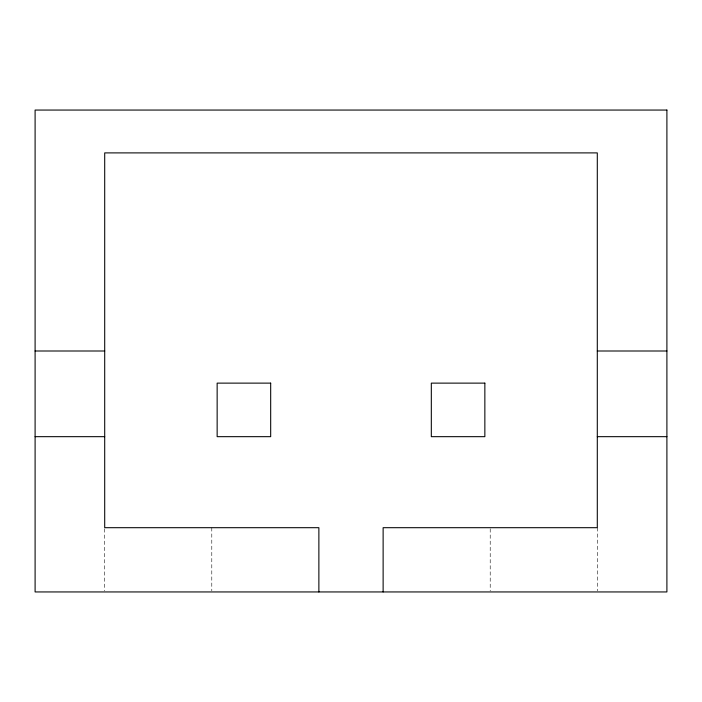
<?xml version="1.0" encoding="UTF-8"?>
<svg xmlns="http://www.w3.org/2000/svg" width="702" height="702" viewBox="0 0 702 702"><rect width="100%" height="100%" fill="white"/><g stroke="black" fill="none" stroke-linecap="round" stroke-linejoin="round"><path stroke-width="0.53" stroke-dasharray="3.51 2.63" d="M597.297 527.693L597.297 590.856M490.207 528.781L490.207 590.856M211.793 527.693L211.793 590.856M104.703 528.781L104.703 590.856"/><path stroke-width="1.05" d="M35.1 351L104.703 351M597.297 351L666.9 351M35.1 436.67L104.703 436.67M597.297 436.67L666.9 436.67M383.125 591.944L383.125 527.693L597.297 527.693L597.297 152.896L104.703 152.896L104.703 527.693L318.875 527.693L318.875 591.944M666.9 110.056L35.1 110.056L35.1 591.944L666.9 591.944L666.9 110.056M270.682 383.125L217.146 383.125L217.146 436.67L270.682 436.67L270.682 383.125M484.854 383.125L431.318 383.125L431.318 436.67L484.854 436.67L484.854 383.125"/></g></svg>
